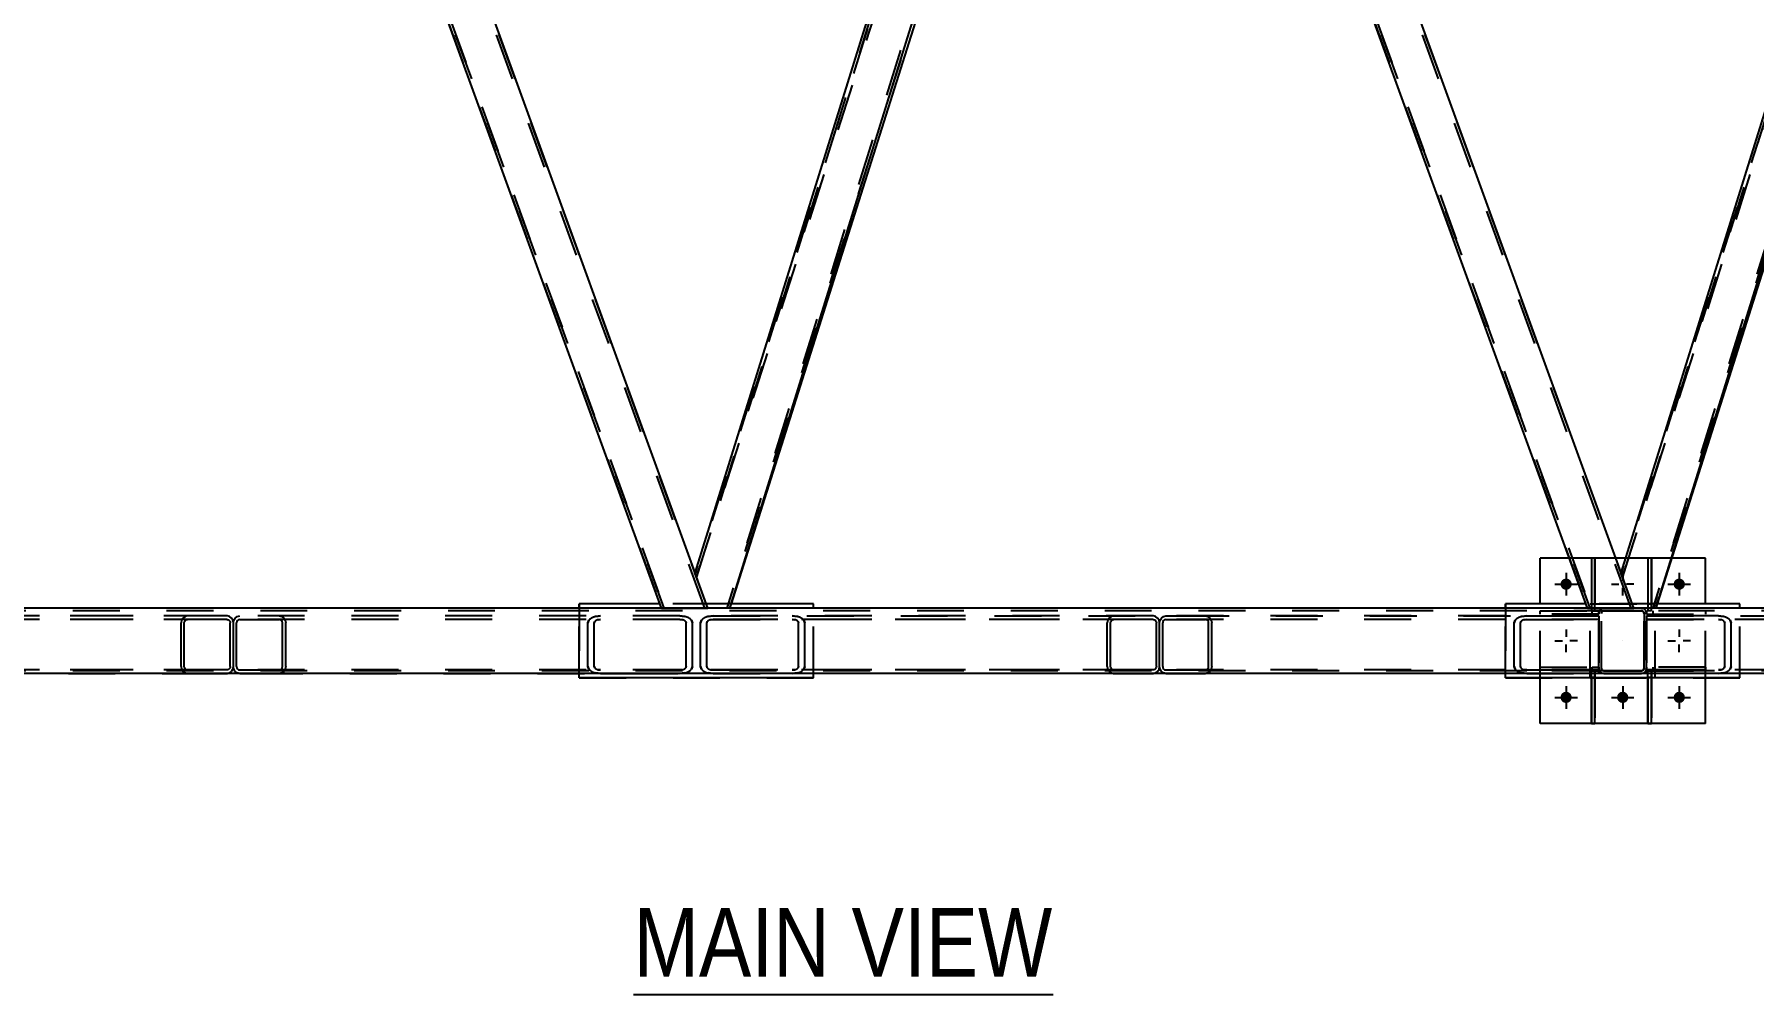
# Model space of a CAD drawing. Header units: millimetres. Extents: x -815 to 374, y -743 to 98.
# Drawn here: x 128.9 to 200.7, y -72 to -32 of the extents above; entities that cross this region are included whole.
import ezdxf

# ---------------------------------------------------------------- set-up
doc = ezdxf.new("R2010")
doc.units = ezdxf.units.MM
doc.linetypes.add('DXK_LINE_DOT2', pattern=[3.9198, 1.9599, -1.9599])
doc.linetypes.add('DXK_LINE_DOT3', pattern=[5.9187, 2.979, -0.9799, 0.9799, -0.9799])
doc.styles.add('Arial Narrow', font='ARIALN.TTF', dxfattribs={"height": 0.2})

# ---------------------------------------------------------------- blocks, each defined once
blk = doc.blocks.new('Unknown-232933173-11 - 1369')
at = {"color": 30, "linetype": 'Continuous'}
blk.add_line((153.92, -72.046), (171.452, -72.046), dxfattribs=at)
at = {"color": 0, "linetype": 'Continuous'}
blk.add_wipeout([(171.452, -71.296), (171.452, -68.296), (153.92, -68.296), (153.92, -71.296)], dxfattribs=at)
at = {"color": 3, "linetype": 'Continuous', "style": 'Arial Narrow'}
blk.add_text('MAIN VIEW', height=2.8633, dxfattribs=at).set_placement((153.92, -71.296))
blk = doc.blocks.new('Bolt-232933173-1429 - 1369')
at = {"linetype": 'Continuous'}
for points in [[(193.123, -54.908, -1), (192.651, -54.908, -1)], [(197.851, -54.908, -1), (197.378, -54.908, -1)], [(193.123, -59.635, -1), (192.651, -59.635, -1)], [(195.487, -59.635, -1), (195.014, -59.635, -1)], [(197.851, -59.635, -1), (197.378, -59.635, -1)]]:
    blk.add_hatch(color=1, dxfattribs=at).paths.add_polyline_path(points)
at = {"color": 1, "linetype": 'Continuous'}
for p, q in [((192.887, -54.435), (192.887, -55.38)), ((195.251, -54.435), (195.251, -54.75)), ((197.614, -54.435), (197.614, -55.38)), ((192.414, -54.908), (193.36, -54.908)), ((194.778, -54.908), (195.093, -54.908)), ((195.251, -55.38), (195.251, -55.065)), ((195.723, -54.908), (195.409, -54.908)), ((197.142, -54.908), (198.087, -54.908)), ((192.414, -57.271), (192.729, -57.271)), ((192.887, -56.798), (192.887, -57.113)), ((192.887, -57.744), (192.887, -57.429)), ((193.36, -57.271), (193.045, -57.271)), ((197.142, -57.271), (197.456, -57.271)), ((197.614, -56.798), (197.614, -57.113)), ((197.614, -57.744), (197.614, -57.429)), ((198.087, -57.271), (197.772, -57.271)), ((192.887, -59.162), (192.887, -60.108)), ((195.251, -59.162), (195.251, -60.108)), ((197.614, -59.162), (197.614, -60.108)), ((192.414, -59.635), (193.36, -59.635)), ((194.778, -59.635), (195.723, -59.635)), ((197.142, -59.635), (198.087, -59.635))]:
    blk.add_line(p, q, dxfattribs=at)
blk = doc.blocks.new('Part-232933173-2152 - 1369')
at = {"color": 7, "linetype": 'DXK_LINE_DOT2'}
for p, q in [((194.09, -58.528), (193.945, -58.528)), ((193.945, -58.8), (193.945, -58.528)), ((193.945, -58.818), (193.945, -58.528)), ((194.09, -58.8), (193.945, -58.8)), ((193.945, -58.8), (193.945, -60.726)), ((194.09, -58.528), (194.09, -60.726)), ((194.09, -58.818), (194.09, -58.528))]:
    blk.add_line(p, q, dxfattribs=at)
at = {"color": 2, "linetype": 'Continuous'}
for p, q in [((193.945, -60.726), (193.945, -58.818)), ((194.09, -60.726), (194.09, -58.818)), ((193.945, -60.726), (194.09, -60.726))]:
    blk.add_line(p, q, dxfattribs=at)
blk = doc.blocks.new('Part-232933173-2146 - 1369')
at = {"color": 2, "linetype": 'Continuous'}
for p, q in [((191.796, -55.727), (191.796, -53.817)), ((193.02, -53.817), (191.796, -53.817)), ((195.37, -53.817), (194.955, -53.817)), ((198.705, -53.817), (197.295, -53.817)), ((198.705, -55.727), (198.705, -53.817)), ((191.796, -60.726), (191.796, -58.818)), ((198.705, -60.726), (198.705, -58.818)), ((198.705, -60.726), (191.796, -60.726))]:
    blk.add_line(p, q, dxfattribs=at)
at = {"color": 7, "linetype": 'DXK_LINE_DOT2'}
for p, q in [((194.955, -53.817), (193.02, -53.817)), ((197.295, -53.817), (195.37, -53.817)), ((191.796, -58.818), (191.796, -55.727)), ((198.705, -58.818), (198.705, -55.727))]:
    blk.add_line(p, q, dxfattribs=at)
blk = doc.blocks.new('Part-232933173-1630 - 1369')
at = {"color": 7, "linetype": 'DXK_LINE_DOT2'}
for p, q in [((320.598, -55.909), (14.1, -55.909)), ((320.598, -56.019), (14.1, -56.019)), ((320.598, -58.528), (14.1, -58.528)), ((320.598, -58.637), (74.256, -58.637)), ((161.445, -58.637), (151.651, -58.637)), ((200.143, -58.637), (190.348, -58.637))]:
    blk.add_line(p, q, dxfattribs=at)
at = {"color": 2, "linetype": 'Continuous'}
for p, q in [((151.651, -58.637), (122.748, -58.637)), ((190.348, -58.637), (161.445, -58.637)), ((229.046, -58.637), (200.143, -58.637))]:
    blk.add_line(p, q, dxfattribs=at)
blk = doc.blocks.new('Part-232933173-1656 - 1369')
at = {"color": 7, "linetype": 'DXK_LINE_DOT2'}
for p, q in [((320.598, -56.018), (11.197, -56.018)), ((320.598, -58.527), (11.197, -58.527))]:
    blk.add_line(p, q, dxfattribs=at)
at = {"color": 2, "linetype": 'Continuous'}
for p, q in [((320.598, -55.909), (13.015, -55.909)), ((320.598, -58.636), (13.015, -58.636))]:
    blk.add_line(p, q, dxfattribs=at)
blk = doc.blocks.new('Part-232933173-1810 - 1369')
at = {"color": 2, "linetype": 'Continuous'}
for p, q in [((211.862, -0.909), (195.179, -54.432)), ((211.862, -0.909), (211.879, -0.909)), ((211.879, -0.909), (212.461, -0.909)), ((213.041, -2.503), (212.461, -0.909)), ((213.164, -2.841), (196.623, -55.909)), ((213.164, -2.841), (213.041, -2.503)), ((195.717, -55.909), (195.179, -54.432))]:
    blk.add_line(p, q, dxfattribs=at)
at = {"color": 7, "linetype": 'DXK_LINE_DOT2'}
for p, q in [((211.976, -0.909), (195.24, -54.601)), ((213.102, -2.672), (196.508, -55.909)), ((213.164, -2.841), (213.088, -2.632)), ((196.623, -55.909), (195.717, -55.909))]:
    blk.add_line(p, q, dxfattribs=at)
blk = doc.blocks.new('Part-232933173-1740 - 1369')
at = {"color": 7, "linetype": 'DXK_LINE_DOT2'}
for p, q in [((191.796, -56.162), (191.796, -56.017)), ((191.796, -56.017), (194.09, -56.017)), ((193.978, -56.162), (193.978, -56.017)), ((193.978, -56.017), (194.251, -56.017)), ((194.251, -56.162), (194.251, -56.017)), ((194.251, -56.017), (194.251, -56.162)), ((194.251, -56.162), (191.796, -56.162)), ((193.978, -56.162), (194.251, -56.162))]:
    blk.add_line(p, q, dxfattribs=at)
blk = doc.blocks.new('Part-232933173-1864 - 1369')
at = {"color": 7, "linetype": 'DXK_LINE_DOT2'}
for p, q in [((173.179, -1.819), (156.489, -54.452)), ((156.55, -54.62), (173.294, -1.819)), ((173.179, -1.819), (174.094, -1.819)), ((174.094, -1.819), (174.625, -3.276)), ((174.563, -3.108), (157.82, -55.909)), ((157.019, -55.909), (156.489, -54.452)), ((157.934, -55.909), (157.019, -55.909)), ((157.992, -55.727), (157.934, -55.909))]:
    blk.add_line(p, q, dxfattribs=at)
at = {"color": 2, "linetype": 'Continuous'}
blk.add_line((174.625, -3.276), (157.992, -55.727), dxfattribs=at)
blk = doc.blocks.new('Part-232933173-1800 - 1369')
at = {"color": 2, "linetype": 'Continuous'}
for p, q in [((134.467, -0.909), (117.784, -54.432)), ((135.066, -0.909), (134.467, -0.909)), ((135.646, -2.503), (135.066, -0.909)), ((135.769, -2.841), (119.228, -55.909)), ((135.769, -2.841), (135.646, -2.503)), ((118.322, -55.909), (117.784, -54.432))]:
    blk.add_line(p, q, dxfattribs=at)
at = {"color": 7, "linetype": 'DXK_LINE_DOT2'}
for p, q in [((134.581, -0.909), (117.846, -54.601)), ((135.708, -2.672), (119.114, -55.909)), ((135.769, -2.841), (135.67, -2.568)), ((119.228, -55.909), (118.322, -55.909))]:
    blk.add_line(p, q, dxfattribs=at)
blk = doc.blocks.new('Part-232933173-1805 - 1369')
at = {"color": 2, "linetype": 'Continuous'}
for p, q in [((173.164, -0.909), (156.481, -54.432)), ((173.164, -0.909), (173.182, -0.909)), ((173.182, -0.909), (173.763, -0.909)), ((174.343, -2.503), (173.763, -0.909)), ((174.466, -2.841), (157.925, -55.909)), ((174.466, -2.841), (174.343, -2.503)), ((157.019, -55.909), (156.481, -54.432))]:
    blk.add_line(p, q, dxfattribs=at)
at = {"color": 7, "linetype": 'DXK_LINE_DOT2'}
for p, q in [((173.278, -0.909), (156.543, -54.601)), ((174.405, -2.672), (157.811, -55.909)), ((174.466, -2.841), (174.39, -2.632)), ((157.925, -55.909), (157.019, -55.909))]:
    blk.add_line(p, q, dxfattribs=at)
blk = doc.blocks.new('Part-232933173-1845 - 1369')
at = {"color": 2, "linetype": 'Continuous'}
for p, q in [((136.769, -0.909), (135.066, -0.909)), ((137.001, -0.909), (136.769, -0.909)), ((137.001, -0.909), (156.481, -54.432)), ((155.084, -55.909), (135.769, -2.841))]:
    blk.add_line(p, q, dxfattribs=at)
at = {"color": 7, "linetype": 'DXK_LINE_DOT2'}
for p, q in [((135.769, -2.841), (135.066, -0.909)), ((155.2, -55.909), (135.182, -0.909)), ((156.903, -55.909), (136.885, -0.909)), ((136.983, -0.909), (136.933, -0.909)), ((137.001, -0.909), (136.983, -0.909)), ((157.019, -55.909), (156.481, -54.432)), ((155.084, -55.909), (157.019, -55.909))]:
    blk.add_line(p, q, dxfattribs=at)
blk = doc.blocks.new('Part-232933173-1850 - 1369')
at = {"color": 2, "linetype": 'Continuous'}
for p, q in [((175.466, -0.909), (173.763, -0.909)), ((175.698, -0.909), (175.466, -0.909)), ((175.698, -0.909), (195.179, -54.432)), ((193.782, -55.909), (174.466, -2.841))]:
    blk.add_line(p, q, dxfattribs=at)
at = {"color": 7, "linetype": 'DXK_LINE_DOT2'}
for p, q in [((174.466, -2.841), (173.763, -0.909)), ((193.898, -55.909), (173.879, -0.909)), ((195.6, -55.909), (175.582, -0.909)), ((175.68, -0.909), (175.63, -0.909)), ((175.698, -0.909), (175.68, -0.909)), ((195.717, -55.909), (195.179, -54.432)), ((193.782, -55.909), (195.717, -55.909))]:
    blk.add_line(p, q, dxfattribs=at)
blk = doc.blocks.new('Part-232933173-1863 - 1369')
at = {"color": 7, "linetype": 'DXK_LINE_DOT2'}
for p, q in [((134.482, -1.819), (117.791, -54.452)), ((117.853, -54.62), (134.596, -1.819)), ((134.482, -1.819), (135.397, -1.819)), ((135.397, -1.819), (135.927, -3.276)), ((135.866, -3.108), (119.122, -55.909)), ((118.322, -55.909), (117.791, -54.452)), ((119.237, -55.909), (118.322, -55.909)), ((119.294, -55.728), (119.237, -55.909))]:
    blk.add_line(p, q, dxfattribs=at)
at = {"color": 2, "linetype": 'Continuous'}
blk.add_line((135.927, -3.276), (119.294, -55.728), dxfattribs=at)
blk = doc.blocks.new('Part-232933173-1865 - 1369')
at = {"color": 7, "linetype": 'DXK_LINE_DOT2'}
for p, q in [((211.877, -1.819), (195.186, -54.452)), ((195.247, -54.62), (211.991, -1.819)), ((211.877, -1.819), (212.792, -1.819)), ((212.792, -1.819), (213.322, -3.276)), ((213.261, -3.108), (196.517, -55.909)), ((195.717, -55.909), (195.186, -54.452)), ((196.632, -55.909), (195.717, -55.909)), ((196.689, -55.727), (196.632, -55.909))]:
    blk.add_line(p, q, dxfattribs=at)
at = {"color": 2, "linetype": 'Continuous'}
blk.add_line((213.322, -3.276), (196.689, -55.727), dxfattribs=at)
blk = doc.blocks.new('Part-232933173-1869 - 1369')
at = {"color": 7, "linetype": 'DXK_LINE_DOT2'}
for p, q in [((137.332, -1.819), (135.397, -1.819)), ((135.397, -1.819), (155.084, -55.909)), ((135.513, -1.819), (155.2, -55.909)), ((156.903, -55.909), (137.216, -1.819)), ((157.019, -55.909), (137.332, -1.819)), ((155.084, -55.909), (157.019, -55.909))]:
    blk.add_line(p, q, dxfattribs=at)
blk = doc.blocks.new('Part-232933173-1870 - 1369')
at = {"color": 7, "linetype": 'DXK_LINE_DOT2'}
for p, q in [((176.029, -1.819), (174.094, -1.819)), ((174.094, -1.819), (193.782, -55.909)), ((174.21, -1.819), (193.898, -55.909)), ((195.6, -55.909), (175.913, -1.819)), ((195.717, -55.909), (176.029, -1.819)), ((193.782, -55.909), (195.717, -55.909))]:
    blk.add_line(p, q, dxfattribs=at)
blk = doc.blocks.new('Part-232933173-1877 - 1369')
at = {"color": 7, "linetype": 'DXK_LINE_DOT2'}
for p, q in [((194.469, -55.908), (194.385, -55.924)), ((194.385, -55.924), (194.469, -55.908)), ((194.427, -56.025), (194.392, -56.049)), ((194.392, -56.049), (194.427, -56.025)), ((194.469, -56.017), (194.427, -56.025)), ((194.427, -56.025), (194.469, -56.017)), ((196.033, -55.908), (194.469, -55.908)), ((194.469, -55.908), (194.469, -55.908)), ((196.033, -55.908), (194.469, -55.908)), ((194.469, -56.017), (196.033, -56.017)), ((194.469, -56.017), (194.469, -56.017)), ((196.033, -56.017), (194.469, -56.017)), ((196.033, -55.908), (196.033, -55.908)), ((196.116, -55.924), (196.033, -55.908)), ((196.033, -55.908), (196.116, -55.924)), ((196.033, -56.017), (196.033, -56.017)), ((196.074, -56.025), (196.033, -56.017)), ((196.033, -56.017), (196.074, -56.025)), ((196.11, -56.049), (196.074, -56.025)), ((196.074, -56.025), (196.11, -56.049)), ((194.267, -56.044), (194.251, -56.126)), ((194.251, -56.126), (194.267, -56.044)), ((194.251, -58.417), (194.251, -56.126)), ((194.251, -56.126), (194.251, -56.126)), ((194.251, -58.417), (194.251, -56.126)), ((194.267, -56.042), (194.267, -56.044)), ((194.267, -56.044), (194.267, -56.042)), ((194.368, -56.084), (194.36, -56.126)), ((194.36, -56.126), (194.368, -56.084)), ((194.36, -58.417), (194.36, -56.126)), ((194.36, -56.126), (194.36, -56.126)), ((194.36, -58.417), (194.36, -56.126)), ((194.392, -56.049), (194.368, -56.084)), ((194.368, -56.084), (194.392, -56.049)), ((196.133, -56.084), (196.11, -56.049)), ((196.11, -56.049), (196.133, -56.084)), ((196.142, -56.126), (196.133, -56.084)), ((196.133, -56.084), (196.142, -56.126)), ((196.142, -58.417), (196.142, -56.126)), ((196.142, -56.126), (196.142, -56.126)), ((196.142, -56.126), (196.142, -58.417)), ((196.234, -56.044), (196.234, -56.042)), ((196.234, -56.042), (196.234, -56.044)), ((196.251, -56.126), (196.234, -56.044)), ((196.234, -56.044), (196.251, -56.126)), ((196.251, -58.417), (196.251, -56.126)), ((196.251, -56.126), (196.251, -56.126)), ((196.251, -58.417), (196.251, -56.126)), ((194.251, -58.417), (194.251, -58.417)), ((194.251, -58.417), (194.267, -58.5)), ((194.267, -58.5), (194.251, -58.417)), ((194.36, -58.417), (194.36, -58.417)), ((194.36, -58.417), (194.368, -58.458)), ((194.368, -58.458), (194.36, -58.417)), ((194.368, -58.458), (194.392, -58.494)), ((194.392, -58.494), (194.368, -58.458)), ((194.385, -58.618), (194.469, -58.635)), ((194.469, -58.635), (194.385, -58.618)), ((194.392, -58.494), (194.427, -58.517)), ((194.427, -58.517), (194.392, -58.494)), ((194.427, -58.517), (194.469, -58.526)), ((194.469, -58.526), (194.427, -58.517)), ((194.469, -58.526), (196.033, -58.526)), ((194.469, -58.526), (194.469, -58.526)), ((196.033, -58.526), (194.469, -58.526)), ((194.469, -58.635), (196.033, -58.635)), ((194.469, -58.635), (194.469, -58.635)), ((194.469, -58.635), (196.033, -58.635)), ((196.033, -58.526), (196.074, -58.517)), ((196.074, -58.517), (196.033, -58.526)), ((196.033, -58.526), (196.033, -58.526)), ((196.033, -58.635), (196.116, -58.618)), ((196.116, -58.618), (196.033, -58.635)), ((196.033, -58.635), (196.033, -58.635)), ((196.074, -58.517), (196.11, -58.494)), ((196.11, -58.494), (196.074, -58.517)), ((196.11, -58.494), (196.133, -58.458)), ((196.133, -58.458), (196.11, -58.494)), ((196.133, -58.458), (196.142, -58.417)), ((196.142, -58.417), (196.133, -58.458)), ((196.142, -58.417), (196.142, -58.417)), ((196.234, -58.5), (196.251, -58.417)), ((196.251, -58.417), (196.234, -58.5)), ((196.251, -58.417), (196.251, -58.417))]:
    blk.add_line(p, q, dxfattribs=at)
for centre, start, end in [((194.469, -56.126), 112.50002, 157.50002), ((194.469, -56.126), 112.50002, 157.50002), ((196.033, -56.126), 22.50002, 67.50002), ((196.033, -56.126), 22.50002, 67.50002), ((194.469, -58.417), 202.50002, 247.50002), ((194.469, -58.417), 202.50002, 247.50002), ((196.033, -58.417), 292.50002, 337.50002), ((196.033, -58.417), 292.50002, 337.50002)]:
    blk.add_arc(centre, 0.218, start, end, dxfattribs=at)
blk = doc.blocks.new('Part-232933173-1957 - 1369')
at = {"color": 7, "linetype": 'DXK_LINE_DOT2'}
for p, q in [((199.25, -56.236), (196.251, -56.236)), ((196.251, -56.236), (196.251, -58.636)), ((196.251, -56.236), (233.248, -56.236)), ((233.248, -56.382), (196.251, -56.382)), ((199.452, -56.259), (199.25, -56.236)), ((199.25, -56.382), (199.351, -56.393)), ((199.494, -56.472), (199.514, -56.527)), ((199.514, -58.345), (199.514, -56.527)), ((199.779, -56.527), (199.739, -56.416)), ((199.779, -58.345), (199.779, -56.527)), ((229.41, -56.527), (229.45, -56.416)), ((229.41, -58.345), (229.41, -56.527)), ((229.695, -56.472), (229.674, -56.527)), ((229.674, -58.345), (229.674, -56.527)), ((229.737, -56.259), (229.939, -56.236)), ((229.939, -56.382), (229.838, -56.393)), ((229.939, -56.236), (233.248, -56.236)), ((229.939, -56.382), (233.248, -56.382)), ((233.248, -56.236), (233.45, -56.259)), ((233.349, -56.393), (233.248, -56.382)), ((233.512, -56.527), (233.492, -56.472)), ((233.512, -58.345), (233.512, -56.527)), ((233.737, -56.416), (233.777, -56.527)), ((233.777, -58.345), (233.777, -56.527)), ((196.251, -58.491), (199.25, -58.491)), ((233.248, -58.491), (196.251, -58.491)), ((233.248, -58.636), (196.251, -58.636)), ((199.351, -58.48), (199.25, -58.491)), ((199.25, -58.636), (199.452, -58.614)), ((199.514, -58.345), (199.494, -58.401)), ((199.739, -58.457), (199.779, -58.345)), ((229.45, -58.457), (229.41, -58.345)), ((229.674, -58.345), (229.695, -58.401)), ((229.939, -58.636), (229.737, -58.614)), ((229.838, -58.48), (229.939, -58.491)), ((229.939, -58.491), (233.248, -58.491)), ((233.248, -58.491), (233.349, -58.48)), ((233.45, -58.614), (233.248, -58.636)), ((233.492, -58.401), (233.512, -58.345)), ((233.777, -58.345), (233.737, -58.457))]:
    blk.add_line(p, q, dxfattribs=at)
for centre, radius, start, end in [((199.31, -56.637), 0.248, 41.93629, 80.48189), ((199.37, -56.747), 0.495, 41.93629, 80.48189), ((229.818, -56.747), 0.495, 99.51822, 138.06378), ((229.879, -56.637), 0.248, 99.51822, 138.06378), ((233.308, -56.637), 0.248, 41.93629, 80.48189), ((233.368, -56.747), 0.495, 41.93629, 80.48189), ((199.31, -58.236), 0.248, 279.51822, 318.06378), ((199.37, -58.126), 0.495, 279.51822, 318.06378), ((229.818, -58.126), 0.495, 221.93629, 260.48189), ((229.879, -58.236), 0.248, 221.93629, 260.48189), ((233.308, -58.236), 0.248, 279.51822, 318.06378)]:
    blk.add_arc(centre, radius, start, end, dxfattribs=at)
blk = doc.blocks.new('Part-232933173-1963 - 1369')
at = {"color": 7, "linetype": 'DXK_LINE_DOT2'}
for p, q in [((156.755, -56.416), (156.714, -56.527)), ((156.714, -58.345), (156.714, -56.527)), ((156.979, -56.527), (156.999, -56.472)), ((156.979, -58.345), (156.979, -56.527)), ((157.244, -56.236), (157.041, -56.259)), ((157.143, -56.393), (157.244, -56.382)), ((157.244, -56.236), (160.552, -56.236)), ((157.244, -56.236), (194.251, -56.236)), ((157.244, -56.382), (160.552, -56.382)), ((194.251, -56.382), (157.244, -56.382)), ((160.755, -56.259), (160.552, -56.236)), ((160.552, -56.382), (160.654, -56.393)), ((160.797, -56.472), (160.817, -56.527)), ((160.817, -58.345), (160.817, -56.527)), ((161.082, -56.527), (161.041, -56.416)), ((161.082, -58.345), (161.082, -56.527)), ((190.712, -56.527), (190.753, -56.416)), ((190.712, -58.345), (190.712, -56.527)), ((190.997, -56.472), (190.977, -56.527)), ((190.977, -58.345), (190.977, -56.527)), ((191.039, -56.259), (191.242, -56.236)), ((191.242, -56.382), (191.141, -56.393)), ((191.242, -56.236), (194.251, -56.236)), ((194.251, -56.236), (194.251, -58.636)), ((156.714, -58.345), (156.755, -58.457)), ((156.999, -58.401), (156.979, -58.345)), ((157.041, -58.614), (157.244, -58.636)), ((157.244, -58.491), (157.143, -58.48)), ((157.244, -58.491), (160.552, -58.491)), ((194.251, -58.491), (157.244, -58.491)), ((157.244, -58.636), (160.552, -58.636)), ((194.251, -58.636), (157.244, -58.636)), ((160.654, -58.48), (160.552, -58.491)), ((160.552, -58.636), (160.755, -58.614)), ((160.817, -58.345), (160.797, -58.401)), ((161.041, -58.457), (161.082, -58.345)), ((190.753, -58.457), (190.712, -58.345)), ((190.977, -58.345), (190.997, -58.401)), ((191.242, -58.636), (191.039, -58.614)), ((191.141, -58.48), (191.242, -58.491)), ((191.242, -58.491), (194.251, -58.491))]:
    blk.add_line(p, q, dxfattribs=at)
for centre, radius, start, end in [((157.123, -56.747), 0.495, 99.51822, 138.06378), ((157.183, -56.637), 0.248, 99.51822, 138.06378), ((160.613, -56.637), 0.248, 41.93629, 80.48189), ((160.673, -56.747), 0.495, 41.93629, 80.48189), ((191.121, -56.747), 0.495, 99.51822, 138.06378), ((191.181, -56.637), 0.248, 99.51822, 138.06378), ((157.123, -58.126), 0.495, 221.93629, 260.48189), ((157.183, -58.236), 0.248, 221.93629, 260.48189), ((160.613, -58.236), 0.248, 279.51822, 318.06378), ((160.673, -58.126), 0.495, 279.51822, 318.06378), ((191.121, -58.126), 0.495, 221.93629, 260.48189), ((191.181, -58.236), 0.248, 221.93629, 260.48189)]:
    blk.add_arc(centre, radius, start, end, dxfattribs=at)
blk = doc.blocks.new('Part-232933173-1966 - 1369')
at = {"color": 7, "linetype": 'DXK_LINE_DOT2'}
for p, q in [((175.897, -56.527), (175.917, -56.416)), ((175.897, -58.345), (175.897, -56.527)), ((175.917, -56.416), (175.974, -56.322)), ((175.974, -56.322), (176.06, -56.259)), ((176.039, -56.472), (176.029, -56.527)), ((176.029, -58.345), (176.029, -56.527)), ((176.068, -56.424), (176.039, -56.472)), ((176.06, -56.259), (176.162, -56.236)), ((176.111, -56.393), (176.068, -56.424)), ((176.162, -56.382), (176.111, -56.393)), ((176.162, -56.236), (177.816, -56.236)), ((194.251, -56.236), (176.162, -56.236)), ((176.162, -56.382), (177.816, -56.382)), ((194.251, -56.382), (176.162, -56.382)), ((177.816, -56.236), (177.917, -56.259)), ((177.866, -56.393), (177.816, -56.382)), ((177.909, -56.424), (177.866, -56.393)), ((177.938, -56.472), (177.909, -56.424)), ((177.917, -56.259), (178.003, -56.322)), ((177.948, -56.527), (177.938, -56.472)), ((177.948, -58.345), (177.948, -56.527)), ((178.003, -56.322), (178.06, -56.416)), ((178.06, -56.416), (178.08, -56.527)), ((178.08, -58.345), (178.08, -56.527)), ((190.752, -56.416), (190.712, -56.527)), ((190.712, -58.345), (190.712, -56.527)), ((190.977, -56.527), (190.997, -56.472)), ((190.977, -58.345), (190.977, -56.527)), ((191.241, -56.236), (191.039, -56.259)), ((191.14, -56.393), (191.241, -56.382)), ((191.241, -56.382), (194.251, -56.382)), ((194.251, -58.636), (194.251, -56.236)), ((175.917, -58.457), (175.897, -58.345)), ((175.974, -58.551), (175.917, -58.457)), ((176.06, -58.614), (175.974, -58.551)), ((176.029, -58.345), (176.039, -58.401)), ((176.039, -58.401), (176.068, -58.448)), ((176.162, -58.636), (176.06, -58.614)), ((176.068, -58.448), (176.111, -58.48)), ((176.111, -58.48), (176.162, -58.491)), ((176.162, -58.491), (177.816, -58.491)), ((194.251, -58.491), (176.162, -58.491)), ((176.162, -58.636), (177.816, -58.636)), ((194.251, -58.636), (176.162, -58.636)), ((177.816, -58.491), (177.866, -58.48)), ((177.917, -58.614), (177.816, -58.636)), ((177.866, -58.48), (177.909, -58.448)), ((177.909, -58.448), (177.938, -58.401)), ((178.003, -58.551), (177.917, -58.614)), ((177.938, -58.401), (177.948, -58.345)), ((178.06, -58.457), (178.003, -58.551)), ((178.08, -58.345), (178.06, -58.457)), ((190.712, -58.345), (190.752, -58.457)), ((190.997, -58.401), (190.977, -58.345)), ((191.039, -58.614), (191.241, -58.636)), ((191.241, -58.491), (191.14, -58.48)), ((191.241, -58.636), (194.251, -58.636))]:
    blk.add_line(p, q, dxfattribs=at)
for centre, radius, start, end in [((191.121, -56.747), 0.495, 99.51822, 138.06378), ((191.181, -56.637), 0.248, 99.51822, 138.06378), ((191.121, -58.126), 0.495, 221.93629, 260.48189), ((191.181, -58.236), 0.248, 221.93629, 260.48189)]:
    blk.add_arc(centre, radius, start, end, dxfattribs=at)
blk = doc.blocks.new('Part-232933173-1967 - 1369')
at = {"color": 7, "linetype": 'DXK_LINE_DOT2'}
for p, q in [((118.057, -56.416), (118.017, -56.527)), ((118.017, -58.345), (118.017, -56.527)), ((118.282, -56.527), (118.302, -56.472)), ((118.282, -58.345), (118.282, -56.527)), ((118.546, -56.236), (118.344, -56.259)), ((118.445, -56.393), (118.546, -56.382)), ((155.853, -56.236), (118.546, -56.236)), ((118.546, -56.382), (121.855, -56.382)), ((155.853, -56.382), (118.546, -56.382)), ((122.058, -56.259), (121.855, -56.236)), ((121.855, -56.382), (121.956, -56.393)), ((122.099, -56.472), (122.12, -56.527)), ((122.12, -58.345), (122.12, -56.527)), ((122.384, -56.527), (122.344, -56.416)), ((122.384, -58.345), (122.384, -56.527)), ((152.015, -56.527), (152.055, -56.416)), ((152.015, -58.345), (152.015, -56.527)), ((152.3, -56.472), (152.28, -56.527)), ((152.28, -58.345), (152.28, -56.527)), ((152.342, -56.258), (152.544, -56.236)), ((152.544, -56.382), (152.443, -56.393)), ((155.853, -56.236), (156.055, -56.258)), ((155.954, -56.393), (155.853, -56.382)), ((156.118, -56.527), (156.097, -56.472)), ((156.118, -58.345), (156.118, -56.527)), ((156.342, -56.416), (156.382, -56.527)), ((156.382, -58.345), (156.382, -56.527)), ((118.017, -58.345), (118.057, -58.457)), ((118.302, -58.401), (118.282, -58.345)), ((118.344, -58.614), (118.546, -58.636)), ((118.546, -58.491), (118.445, -58.48)), ((118.546, -58.491), (121.855, -58.491)), ((155.853, -58.491), (118.546, -58.491)), ((118.546, -58.636), (121.855, -58.636)), ((118.546, -58.636), (155.853, -58.636)), ((121.956, -58.48), (121.855, -58.491)), ((121.855, -58.636), (122.058, -58.614)), ((122.12, -58.345), (122.099, -58.401)), ((122.344, -58.457), (122.384, -58.345)), ((152.055, -58.457), (152.015, -58.345)), ((152.28, -58.345), (152.3, -58.401)), ((152.544, -58.636), (152.342, -58.614)), ((152.443, -58.48), (152.544, -58.491)), ((152.544, -58.636), (155.853, -58.636)), ((155.853, -58.491), (155.954, -58.48)), ((156.055, -58.614), (155.853, -58.636)), ((156.097, -58.401), (156.118, -58.345)), ((156.382, -58.345), (156.342, -58.457))]:
    blk.add_line(p, q, dxfattribs=at)
for centre, radius, start, end in [((118.426, -56.747), 0.495, 99.51822, 138.06378), ((118.486, -56.637), 0.248, 99.51822, 138.06378), ((121.915, -56.637), 0.248, 41.93629, 80.48189), ((121.976, -56.747), 0.495, 41.93629, 80.48189), ((152.424, -56.747), 0.495, 99.51822, 138.06378), ((152.484, -56.637), 0.248, 99.51822, 138.06378), ((155.913, -56.637), 0.248, 41.93629, 80.48189), ((155.974, -56.747), 0.495, 41.93629, 80.48189), ((118.426, -58.126), 0.495, 221.93629, 260.48189), ((118.486, -58.236), 0.248, 221.93629, 260.48189), ((121.915, -58.236), 0.248, 279.51822, 318.06378), ((121.976, -58.126), 0.495, 279.51822, 318.06378), ((152.424, -58.126), 0.495, 221.93629, 260.48189), ((152.484, -58.236), 0.248, 221.93629, 260.48189), ((155.913, -58.236), 0.248, 279.51822, 318.06378), ((155.974, -58.126), 0.495, 279.51822, 318.06378)]:
    blk.add_arc(centre, radius, start, end, dxfattribs=at)
blk = doc.blocks.new('Part-232933173-1970 - 1369')
at = {"color": 7, "linetype": 'DXK_LINE_DOT2'}
for p, q in [((137.199, -56.527), (137.22, -56.416)), ((137.199, -58.345), (137.199, -56.527)), ((137.22, -56.416), (137.277, -56.322)), ((137.277, -56.322), (137.363, -56.259)), ((137.342, -56.472), (137.332, -56.527)), ((137.332, -58.345), (137.332, -56.527)), ((137.371, -56.424), (137.342, -56.472)), ((137.363, -56.259), (137.464, -56.236)), ((137.413, -56.393), (137.371, -56.424)), ((137.464, -56.382), (137.413, -56.393)), ((155.852, -56.236), (137.464, -56.236)), ((137.464, -56.382), (139.118, -56.382)), ((155.852, -56.382), (137.464, -56.382)), ((139.118, -56.236), (139.22, -56.259)), ((139.169, -56.393), (139.118, -56.382)), ((139.212, -56.424), (139.169, -56.393)), ((139.241, -56.472), (139.212, -56.424)), ((139.22, -56.259), (139.306, -56.322)), ((139.251, -56.527), (139.241, -56.472)), ((139.251, -58.345), (139.251, -56.527)), ((139.306, -56.322), (139.363, -56.416)), ((139.363, -56.416), (139.383, -56.527)), ((139.383, -58.345), (139.383, -56.527)), ((152.055, -56.416), (152.015, -56.527)), ((152.015, -58.345), (152.015, -56.527)), ((152.279, -56.527), (152.299, -56.472)), ((152.279, -58.345), (152.279, -56.527)), ((152.544, -56.236), (152.341, -56.258)), ((152.443, -56.393), (152.544, -56.382)), ((156.055, -56.258), (155.852, -56.236)), ((155.852, -56.382), (155.954, -56.393)), ((156.097, -56.472), (156.117, -56.527)), ((156.117, -58.345), (156.117, -56.527)), ((156.382, -56.527), (156.342, -56.416)), ((156.382, -58.345), (156.382, -56.527)), ((137.22, -58.457), (137.199, -58.345)), ((137.277, -58.551), (137.22, -58.457)), ((137.363, -58.614), (137.277, -58.551)), ((137.332, -58.345), (137.342, -58.401)), ((137.342, -58.401), (137.371, -58.448)), ((137.464, -58.636), (137.363, -58.614)), ((137.371, -58.448), (137.413, -58.48)), ((137.413, -58.48), (137.464, -58.491)), ((137.464, -58.491), (139.118, -58.491)), ((155.852, -58.491), (137.464, -58.491)), ((137.464, -58.636), (139.118, -58.636)), ((155.852, -58.636), (137.464, -58.636)), ((139.118, -58.491), (139.169, -58.48)), ((139.22, -58.614), (139.118, -58.636)), ((139.169, -58.48), (139.212, -58.448)), ((139.212, -58.448), (139.241, -58.401)), ((139.306, -58.551), (139.22, -58.614)), ((139.241, -58.401), (139.251, -58.345)), ((139.363, -58.457), (139.306, -58.551)), ((139.383, -58.345), (139.363, -58.457)), ((152.015, -58.345), (152.055, -58.457)), ((152.299, -58.401), (152.279, -58.345)), ((152.341, -58.614), (152.544, -58.636)), ((152.544, -58.491), (152.443, -58.48)), ((152.544, -58.636), (155.852, -58.636)), ((155.954, -58.48), (155.852, -58.491)), ((155.852, -58.636), (156.055, -58.614)), ((156.117, -58.345), (156.097, -58.401)), ((156.342, -58.457), (156.382, -58.345))]:
    blk.add_line(p, q, dxfattribs=at)
for centre, radius, start, end in [((152.423, -56.747), 0.495, 99.51822, 138.06378), ((152.484, -56.637), 0.248, 99.51822, 138.06378), ((155.913, -56.637), 0.248, 41.93629, 80.48189), ((155.973, -56.747), 0.495, 41.93629, 80.48189), ((152.423, -58.126), 0.495, 221.93629, 260.48189), ((152.484, -58.236), 0.248, 221.93629, 260.48189), ((155.913, -58.236), 0.248, 279.51822, 318.06378), ((155.973, -58.126), 0.495, 279.51822, 318.06378)]:
    blk.add_arc(centre, radius, start, end, dxfattribs=at)
blk = doc.blocks.new('Part-232933173-2167 - 1369')
at = {"color": 7, "linetype": 'DXK_LINE_DOT2'}
for p, q in [((198.705, -56.017), (196.251, -56.017)), ((196.251, -56.017), (196.251, -56.162)), ((196.251, -56.162), (196.251, -56.017)), ((196.523, -56.162), (196.523, -56.017)), ((198.705, -56.017), (198.705, -56.162)), ((196.251, -56.162), (198.705, -56.162))]:
    blk.add_line(p, q, dxfattribs=at)
blk = doc.blocks.new('Part-232933173-2031 - 1369')
at = {"color": 7, "linetype": 'DXK_LINE_DOT2'}
for p, q in [((196.251, -58.636), (196.251, -56.236)), ((196.251, -56.236), (214.33, -56.236)), ((196.251, -56.382), (199.249, -56.382)), ((214.33, -56.382), (196.251, -56.382)), ((199.249, -56.236), (199.452, -56.259)), ((199.351, -56.393), (199.249, -56.382)), ((199.514, -56.527), (199.494, -56.472)), ((199.514, -58.345), (199.514, -56.527)), ((199.738, -56.416), (199.779, -56.527)), ((199.779, -58.345), (199.779, -56.527)), ((212.431, -56.416), (212.411, -56.527)), ((212.411, -58.345), (212.411, -56.527)), ((212.488, -56.322), (212.431, -56.416)), ((212.574, -56.259), (212.488, -56.322)), ((212.543, -56.527), (212.553, -56.472)), ((212.543, -58.345), (212.543, -56.527)), ((212.553, -56.472), (212.582, -56.424)), ((212.675, -56.236), (212.574, -56.259)), ((212.582, -56.424), (212.625, -56.393)), ((212.625, -56.393), (212.675, -56.382)), ((212.675, -56.382), (214.33, -56.382)), ((214.431, -56.259), (214.33, -56.236)), ((214.33, -56.382), (214.38, -56.393)), ((214.38, -56.393), (214.423, -56.424)), ((214.423, -56.424), (214.452, -56.472)), ((214.517, -56.322), (214.431, -56.259)), ((214.452, -56.472), (214.462, -56.527)), ((214.462, -58.345), (214.462, -56.527)), ((214.574, -56.416), (214.517, -56.322)), ((214.594, -56.527), (214.574, -56.416)), ((214.594, -58.345), (214.594, -56.527)), ((214.33, -58.491), (196.251, -58.491)), ((214.33, -58.636), (196.251, -58.636)), ((199.249, -58.491), (199.351, -58.48)), ((199.452, -58.614), (199.249, -58.636)), ((199.494, -58.401), (199.514, -58.345)), ((199.779, -58.345), (199.738, -58.457)), ((212.411, -58.345), (212.431, -58.457)), ((212.431, -58.457), (212.488, -58.551)), ((212.488, -58.551), (212.574, -58.614)), ((212.553, -58.401), (212.543, -58.345)), ((212.582, -58.448), (212.553, -58.401)), ((212.574, -58.614), (212.675, -58.636)), ((212.625, -58.48), (212.582, -58.448)), ((212.675, -58.491), (212.625, -58.48)), ((212.675, -58.491), (214.33, -58.491)), ((214.38, -58.48), (214.33, -58.491)), ((214.33, -58.636), (214.431, -58.614)), ((214.423, -58.448), (214.38, -58.48)), ((214.452, -58.401), (214.423, -58.448)), ((214.431, -58.614), (214.517, -58.551)), ((214.462, -58.345), (214.452, -58.401)), ((214.517, -58.551), (214.574, -58.457)), ((214.574, -58.457), (214.594, -58.345))]:
    blk.add_line(p, q, dxfattribs=at)
for centre, radius, start, end in [((199.31, -56.637), 0.248, 41.93629, 80.48189), ((199.37, -56.747), 0.495, 41.93629, 80.48189), ((199.31, -58.236), 0.248, 279.51822, 318.06378), ((199.37, -58.126), 0.495, 279.51822, 318.06378)]:
    blk.add_arc(centre, radius, start, end, dxfattribs=at)
blk = doc.blocks.new('Part-232933173-2037 - 1369')
at = {"color": 7, "linetype": 'DXK_LINE_DOT2'}
for p, q in [((156.714, -56.527), (156.754, -56.416)), ((156.714, -58.345), (156.714, -56.527)), ((156.999, -56.472), (156.979, -56.527)), ((156.979, -58.345), (156.979, -56.527)), ((157.041, -56.259), (157.243, -56.236)), ((157.243, -56.382), (157.142, -56.393)), ((175.632, -56.236), (157.243, -56.236)), ((157.243, -56.382), (160.552, -56.382)), ((175.632, -56.382), (157.243, -56.382)), ((160.552, -56.236), (160.754, -56.259)), ((160.653, -56.393), (160.552, -56.382)), ((160.817, -56.527), (160.796, -56.472)), ((160.817, -58.345), (160.817, -56.527)), ((161.041, -56.416), (161.081, -56.527)), ((161.081, -58.345), (161.081, -56.527)), ((173.733, -56.416), (173.713, -56.527)), ((173.713, -58.345), (173.713, -56.527)), ((173.791, -56.322), (173.733, -56.416)), ((173.877, -56.259), (173.791, -56.322)), ((173.846, -56.527), (173.856, -56.472)), ((173.846, -58.345), (173.846, -56.527)), ((173.856, -56.472), (173.884, -56.424)), ((173.978, -56.236), (173.877, -56.259)), ((173.884, -56.424), (173.927, -56.393)), ((173.927, -56.393), (173.978, -56.382)), ((175.733, -56.259), (175.632, -56.236)), ((175.632, -56.382), (175.683, -56.393)), ((175.683, -56.393), (175.726, -56.424)), ((175.726, -56.424), (175.754, -56.472)), ((175.819, -56.322), (175.733, -56.259)), ((175.754, -56.472), (175.764, -56.527)), ((175.764, -58.345), (175.764, -56.527)), ((175.877, -56.416), (175.819, -56.322)), ((175.897, -56.527), (175.877, -56.416)), ((175.897, -58.345), (175.897, -56.527)), ((156.754, -58.457), (156.714, -58.345)), ((156.979, -58.345), (156.999, -58.401)), ((157.243, -58.636), (157.041, -58.614)), ((157.142, -58.48), (157.243, -58.491)), ((157.243, -58.491), (160.552, -58.491)), ((175.632, -58.491), (157.243, -58.491)), ((157.243, -58.636), (160.552, -58.636)), ((175.632, -58.636), (157.243, -58.636)), ((160.552, -58.491), (160.653, -58.48)), ((160.754, -58.614), (160.552, -58.636)), ((160.796, -58.401), (160.817, -58.345)), ((161.081, -58.345), (161.041, -58.457)), ((173.713, -58.345), (173.733, -58.457)), ((173.733, -58.457), (173.791, -58.551)), ((173.791, -58.551), (173.877, -58.614)), ((173.856, -58.401), (173.846, -58.345)), ((173.884, -58.448), (173.856, -58.401)), ((173.877, -58.614), (173.978, -58.636)), ((173.927, -58.48), (173.884, -58.448)), ((173.978, -58.491), (173.927, -58.48)), ((173.978, -58.636), (175.632, -58.636)), ((175.683, -58.48), (175.632, -58.491)), ((175.632, -58.636), (175.733, -58.614)), ((175.726, -58.448), (175.683, -58.48)), ((175.754, -58.401), (175.726, -58.448)), ((175.733, -58.614), (175.819, -58.551)), ((175.764, -58.345), (175.754, -58.401)), ((175.819, -58.551), (175.877, -58.457)), ((175.877, -58.457), (175.897, -58.345))]:
    blk.add_line(p, q, dxfattribs=at)
for centre, radius, start, end in [((157.123, -56.747), 0.495, 99.51822, 138.06378), ((157.183, -56.637), 0.248, 99.51822, 138.06378), ((160.612, -56.637), 0.248, 41.93629, 80.48189), ((160.673, -56.747), 0.495, 41.93629, 80.48189), ((157.123, -58.126), 0.495, 221.93629, 260.48189), ((157.183, -58.236), 0.248, 221.93629, 260.48189), ((160.612, -58.236), 0.248, 279.51822, 318.06378), ((160.673, -58.126), 0.495, 279.51822, 318.06378)]:
    blk.add_arc(centre, radius, start, end, dxfattribs=at)
blk = doc.blocks.new('Part-232933173-2038 - 1369')
at = {"color": 7, "linetype": 'DXK_LINE_DOT2'}
for p, q in [((118.017, -56.527), (118.057, -56.416)), ((118.017, -58.345), (118.017, -56.527)), ((118.301, -56.472), (118.281, -56.527)), ((118.281, -58.345), (118.281, -56.527)), ((118.343, -56.259), (118.546, -56.236)), ((118.546, -56.382), (118.445, -56.393)), ((136.935, -56.236), (118.546, -56.236)), ((118.546, -56.382), (121.854, -56.382)), ((136.935, -56.382), (118.546, -56.382)), ((121.854, -56.236), (122.057, -56.259)), ((121.956, -56.393), (121.854, -56.382)), ((122.119, -56.527), (122.099, -56.472)), ((122.119, -58.345), (122.119, -56.527)), ((122.344, -56.416), (122.384, -56.527)), ((122.384, -58.345), (122.384, -56.527)), ((135.036, -56.416), (135.016, -56.527)), ((135.016, -58.345), (135.016, -56.527)), ((135.093, -56.322), (135.036, -56.416)), ((135.179, -56.259), (135.093, -56.322)), ((135.148, -56.527), (135.158, -56.472)), ((135.148, -58.345), (135.148, -56.527)), ((135.158, -56.472), (135.187, -56.424)), ((135.281, -56.236), (135.179, -56.259)), ((135.187, -56.424), (135.23, -56.393)), ((135.23, -56.393), (135.281, -56.382)), ((137.036, -56.259), (136.935, -56.236)), ((136.935, -56.382), (136.985, -56.393)), ((136.985, -56.393), (137.028, -56.424)), ((137.028, -56.424), (137.057, -56.472)), ((137.122, -56.322), (137.036, -56.259)), ((137.057, -56.472), (137.067, -56.527)), ((137.067, -58.345), (137.067, -56.527)), ((137.179, -56.416), (137.122, -56.322)), ((137.199, -56.527), (137.179, -56.416)), ((137.199, -58.345), (137.199, -56.527)), ((118.057, -58.457), (118.017, -58.345)), ((118.281, -58.345), (118.301, -58.401)), ((118.546, -58.636), (118.343, -58.614)), ((118.445, -58.48), (118.546, -58.491)), ((118.546, -58.491), (121.854, -58.491)), ((136.935, -58.491), (118.546, -58.491)), ((118.546, -58.636), (121.854, -58.636)), ((136.935, -58.636), (118.546, -58.636)), ((121.854, -58.491), (121.956, -58.48)), ((122.057, -58.614), (121.854, -58.636)), ((122.099, -58.401), (122.119, -58.345)), ((122.384, -58.345), (122.344, -58.457)), ((135.016, -58.345), (135.036, -58.457)), ((135.036, -58.457), (135.093, -58.551)), ((135.093, -58.551), (135.179, -58.614)), ((135.158, -58.401), (135.148, -58.345)), ((135.187, -58.448), (135.158, -58.401)), ((135.179, -58.614), (135.281, -58.636)), ((135.23, -58.48), (135.187, -58.448)), ((135.281, -58.491), (135.23, -58.48)), ((135.281, -58.636), (136.935, -58.636)), ((136.985, -58.48), (136.935, -58.491)), ((136.935, -58.636), (137.036, -58.614)), ((137.028, -58.448), (136.985, -58.48)), ((137.057, -58.401), (137.028, -58.448)), ((137.036, -58.614), (137.122, -58.551)), ((137.067, -58.345), (137.057, -58.401)), ((137.122, -58.551), (137.179, -58.457)), ((137.179, -58.457), (137.199, -58.345))]:
    blk.add_line(p, q, dxfattribs=at)
for centre, radius, start, end in [((118.425, -56.747), 0.495, 99.51822, 138.06378), ((118.486, -56.637), 0.248, 99.51822, 138.06378), ((121.915, -56.637), 0.248, 41.93629, 80.48189), ((121.975, -56.747), 0.495, 41.93629, 80.48189), ((118.425, -58.126), 0.495, 221.93629, 260.48189), ((118.486, -58.236), 0.248, 221.93629, 260.48189), ((121.915, -58.236), 0.248, 279.51822, 318.06378), ((121.975, -58.126), 0.495, 279.51822, 318.06378)]:
    blk.add_arc(centre, radius, start, end, dxfattribs=at)
blk = doc.blocks.new('Part-232933173-2104 - 1369')
at = {"color": 7, "linetype": 'DXK_LINE_DOT2'}
for p, q in [((200.142, -55.727), (190.349, -55.727)), ((190.349, -55.727), (190.349, -58.818)), ((200.142, -58.818), (200.142, -55.727)), ((190.349, -58.818), (200.142, -58.818))]:
    blk.add_line(p, q, dxfattribs=at)
blk = doc.blocks.new('Part-232933173-2107 - 1369')
at = {"color": 7, "linetype": 'DXK_LINE_DOT2'}
for p, q in [((161.445, -55.727), (151.651, -55.727)), ((151.651, -55.727), (151.651, -58.818)), ((161.445, -58.818), (161.445, -55.727)), ((151.651, -58.818), (161.445, -58.818))]:
    blk.add_line(p, q, dxfattribs=at)
blk = doc.blocks.new('Part-232933173-2128 - 1369')
at = {"color": 2, "linetype": 'Continuous'}
for p, q in [((155.018, -55.728), (151.651, -55.728)), ((151.651, -55.909), (151.651, -55.728)), ((161.445, -55.728), (157.982, -55.728)), ((161.445, -55.909), (161.445, -55.728)), ((151.651, -58.818), (151.651, -58.636)), ((161.445, -58.818), (151.651, -58.818)), ((161.445, -58.818), (161.445, -58.636))]:
    blk.add_line(p, q, dxfattribs=at)
at = {"color": 7, "linetype": 'DXK_LINE_DOT2'}
for p, q in [((151.651, -58.636), (151.651, -55.909)), ((157.982, -55.728), (155.018, -55.728)), ((161.445, -58.636), (161.445, -55.909))]:
    blk.add_line(p, q, dxfattribs=at)
blk = doc.blocks.new('Part-232933173-2131 - 1369')
at = {"color": 2, "linetype": 'Continuous'}
for p, q in [((193.716, -55.727), (190.348, -55.727)), ((190.348, -55.909), (190.348, -55.727)), ((200.143, -55.727), (196.679, -55.727)), ((200.143, -55.909), (200.143, -55.727)), ((190.348, -58.818), (190.348, -58.636)), ((200.143, -58.818), (190.348, -58.818)), ((200.143, -58.818), (200.143, -58.636))]:
    blk.add_line(p, q, dxfattribs=at)
at = {"color": 7, "linetype": 'DXK_LINE_DOT2'}
for p, q in [((190.348, -58.636), (190.348, -55.909)), ((196.679, -55.727), (193.716, -55.727)), ((200.143, -58.636), (200.143, -55.909))]:
    blk.add_line(p, q, dxfattribs=at)
blk = doc.blocks.new('Part-232933173-2143 - 1369')
at = {"color": 7, "linetype": 'DXK_LINE_DOT2'}
for p, q in [((194.469, -55.908), (194.385, -55.924)), ((194.385, -55.924), (194.469, -55.908)), ((194.427, -56.025), (194.392, -56.049)), ((194.469, -56.017), (194.427, -56.025)), ((196.032, -55.908), (194.469, -55.908)), ((194.469, -55.908), (194.469, -55.908)), ((196.032, -55.908), (194.469, -55.908)), ((194.469, -56.017), (196.032, -56.017)), ((194.469, -56.017), (194.469, -56.017)), ((196.032, -56.017), (194.469, -56.017)), ((196.032, -55.908), (196.032, -55.908)), ((196.116, -55.924), (196.032, -55.908)), ((196.032, -55.908), (196.116, -55.924)), ((196.032, -56.017), (196.032, -56.017)), ((196.074, -56.025), (196.032, -56.017)), ((196.032, -56.017), (196.074, -56.025)), ((196.11, -56.049), (196.074, -56.025)), ((196.074, -56.025), (196.11, -56.049)), ((194.267, -56.042), (194.251, -56.126)), ((194.251, -56.126), (194.267, -56.042)), ((194.251, -58.417), (194.251, -56.126)), ((194.251, -56.126), (194.251, -56.126)), ((194.251, -58.417), (194.251, -56.126)), ((194.368, -56.084), (194.36, -56.126)), ((194.36, -56.126), (194.368, -56.084)), ((194.36, -58.417), (194.36, -56.126)), ((194.36, -56.126), (194.36, -56.126)), ((194.36, -58.417), (194.36, -56.126)), ((194.392, -56.049), (194.368, -56.084)), ((194.368, -56.084), (194.392, -56.049)), ((196.133, -56.084), (196.11, -56.049)), ((196.11, -56.049), (196.133, -56.084)), ((196.142, -56.126), (196.133, -56.084)), ((196.133, -56.084), (196.142, -56.126)), ((196.142, -58.417), (196.142, -56.126)), ((196.142, -56.126), (196.142, -56.126)), ((196.142, -56.126), (196.142, -58.417)), ((196.251, -56.126), (196.234, -56.042)), ((196.234, -56.042), (196.251, -56.126)), ((196.251, -58.417), (196.251, -56.126)), ((196.251, -56.126), (196.251, -56.126)), ((196.251, -58.417), (196.251, -56.126)), ((194.251, -58.417), (194.251, -58.417)), ((194.251, -58.417), (194.267, -58.5)), ((194.267, -58.5), (194.251, -58.417)), ((194.36, -58.417), (194.36, -58.417)), ((194.36, -58.417), (194.368, -58.458)), ((194.368, -58.458), (194.36, -58.417)), ((194.368, -58.458), (194.392, -58.494)), ((194.392, -58.494), (194.368, -58.458)), ((194.385, -58.618), (194.469, -58.635)), ((194.469, -58.635), (194.385, -58.618)), ((194.392, -58.494), (194.427, -58.517)), ((194.427, -58.517), (194.392, -58.494)), ((194.427, -58.517), (194.469, -58.526)), ((194.469, -58.526), (194.427, -58.517)), ((194.469, -58.526), (196.032, -58.526)), ((194.469, -58.526), (194.469, -58.526)), ((196.032, -58.526), (194.469, -58.526)), ((194.469, -58.635), (196.032, -58.635)), ((194.469, -58.635), (194.469, -58.635)), ((194.469, -58.635), (196.032, -58.635)), ((196.074, -58.517), (196.032, -58.526)), ((196.032, -58.526), (196.032, -58.526)), ((196.032, -58.635), (196.116, -58.618)), ((196.116, -58.618), (196.032, -58.635)), ((196.032, -58.635), (196.032, -58.635)), ((196.11, -58.494), (196.074, -58.517)), ((196.11, -58.494), (196.133, -58.458)), ((196.133, -58.458), (196.11, -58.494)), ((196.133, -58.458), (196.142, -58.417)), ((196.142, -58.417), (196.133, -58.458)), ((196.142, -58.417), (196.142, -58.417)), ((196.234, -58.5), (196.251, -58.417)), ((196.251, -58.417), (196.234, -58.5)), ((196.251, -58.417), (196.251, -58.417))]:
    blk.add_line(p, q, dxfattribs=at)
at = {"color": 7, "linetype": 'DXK_LINE_DOT3'}
blk.add_line((195.251, -57.271), (195.251, -57.271), dxfattribs=at)
at = {"color": 7, "linetype": 'DXK_LINE_DOT2'}
for centre, start, end in [((194.469, -56.126), 112.50002, 157.50002), ((194.469, -56.126), 112.50002, 157.50002), ((196.032, -56.126), 22.50002, 67.50002), ((196.032, -56.126), 22.50002, 67.50002), ((194.469, -58.417), 202.50002, 247.50002), ((194.469, -58.417), 202.50002, 247.50002), ((196.032, -58.417), 292.50002, 337.50002), ((196.032, -58.417), 292.50002, 337.50002)]:
    blk.add_arc(centre, 0.218, start, end, dxfattribs=at)
blk = doc.blocks.new('Part-232933173-2149 - 1369')
at = {"color": 7, "linetype": 'DXK_LINE_DOT2'}
for p, q in [((193.887, -58.817), (193.887, -55.726)), ((193.887, -55.726), (196.614, -55.726)), ((196.614, -58.817), (196.614, -55.726)), ((193.887, -58.817), (196.614, -58.817))]:
    blk.add_line(p, q, dxfattribs=at)
blk = doc.blocks.new('Part-232933173-2155 - 1369')
at = {"color": 7, "linetype": 'DXK_LINE_DOT2'}
for p, q in [((196.454, -58.528), (196.308, -58.528)), ((196.308, -58.8), (196.308, -58.528)), ((196.308, -58.818), (196.308, -58.528)), ((196.454, -58.8), (196.308, -58.8)), ((196.308, -58.8), (196.308, -60.726)), ((196.454, -58.528), (196.453, -60.726)), ((196.454, -58.818), (196.454, -58.528))]:
    blk.add_line(p, q, dxfattribs=at)
at = {"color": 2, "linetype": 'Continuous'}
for p, q in [((196.308, -60.726), (196.308, -58.818)), ((196.453, -60.726), (196.454, -58.818)), ((196.308, -60.726), (196.453, -60.726))]:
    blk.add_line(p, q, dxfattribs=at)
blk = doc.blocks.new('Part-232933173-2158 - 1369')
at = {"color": 7, "linetype": 'DXK_LINE_DOT2'}
for p, q in [((193.945, -53.817), (193.944, -55.746)), ((193.945, -53.817), (193.944, -56.018)), ((194.09, -53.817), (193.945, -53.817)), ((194.09, -55.746), (194.09, -53.817)), ((194.09, -53.817), (194.09, -56.018)), ((194.09, -55.746), (193.944, -55.746)), ((193.944, -55.746), (193.944, -56.018)), ((194.09, -56.018), (193.944, -56.018)), ((194.09, -56.018), (194.09, -55.746)), ((194.09, -56.018), (194.09, -56.018))]:
    blk.add_line(p, q, dxfattribs=at)
blk = doc.blocks.new('Part-232933173-2161 - 1369')
at = {"color": 7, "linetype": 'DXK_LINE_DOT2'}
for p, q in [((196.453, -53.817), (196.308, -53.817)), ((196.308, -53.817), (196.308, -55.746)), ((196.308, -53.817), (196.308, -56.018)), ((196.453, -55.746), (196.453, -53.817)), ((196.453, -53.817), (196.453, -56.018)), ((196.453, -55.746), (196.308, -55.746)), ((196.308, -55.746), (196.308, -56.018)), ((196.453, -56.018), (196.308, -56.018)), ((196.453, -56.018), (196.453, -55.746)), ((196.453, -56.018), (196.453, -56.018))]:
    blk.add_line(p, q, dxfattribs=at)
blk = doc.blocks.new('Part-232933173-2164 - 1369')
at = {"color": 7, "linetype": 'DXK_LINE_DOT2'}
for p, q in [((198.705, -58.38), (196.251, -58.38)), ((196.251, -58.38), (196.251, -58.526)), ((196.251, -58.526), (196.251, -58.38)), ((196.251, -58.526), (198.705, -58.526)), ((196.523, -58.526), (196.523, -58.38)), ((198.705, -58.38), (198.705, -58.526))]:
    blk.add_line(p, q, dxfattribs=at)
blk = doc.blocks.new('Part-232933173-2170 - 1369')
at = {"color": 7, "linetype": 'DXK_LINE_DOT2'}
for p, q in [((191.796, -58.526), (191.796, -58.38)), ((191.796, -58.38), (194.251, -58.38)), ((194.251, -58.526), (191.796, -58.526)), ((193.978, -58.526), (193.978, -58.38)), ((193.978, -58.38), (194.251, -58.38)), ((193.978, -58.526), (194.251, -58.526)), ((194.251, -58.526), (194.251, -58.38)), ((194.251, -58.38), (194.251, -58.526))]:
    blk.add_line(p, q, dxfattribs=at)

msp = doc.modelspace()

# ---------------------------------------------------------------- block references
for name in ['Part-232933173-1800 - 1369', 'Part-232933173-1845 - 1369', 'Part-232933173-1805 - 1369', 'Part-232933173-1850 - 1369', 'Part-232933173-1810 - 1369', 'Part-232933173-1863 - 1369', 'Part-232933173-1869 - 1369', 'Part-232933173-1864 - 1369', 'Part-232933173-1870 - 1369', 'Part-232933173-1865 - 1369', 'Part-232933173-2146 - 1369', 'Part-232933173-2158 - 1369', 'Part-232933173-2161 - 1369', 'Bolt-232933173-1429 - 1369', 'Part-232933173-1656 - 1369', 'Part-232933173-1630 - 1369', 'Part-232933173-2107 - 1369', 'Part-232933173-2128 - 1369', 'Part-232933173-2131 - 1369', 'Part-232933173-2104 - 1369', 'Part-232933173-1740 - 1369', 'Part-232933173-2149 - 1369', 'Part-232933173-1877 - 1369', 'Part-232933173-2143 - 1369', 'Part-232933173-2167 - 1369', 'Part-232933173-1967 - 1369', 'Part-232933173-2038 - 1369', 'Part-232933173-1970 - 1369', 'Part-232933173-1963 - 1369', 'Part-232933173-2037 - 1369', 'Part-232933173-1966 - 1369', 'Part-232933173-1957 - 1369', 'Part-232933173-2031 - 1369', 'Part-232933173-2170 - 1369', 'Part-232933173-2152 - 1369', 'Part-232933173-2164 - 1369', 'Part-232933173-2155 - 1369', 'Unknown-232933173-11 - 1369']:
    msp.add_blockref(name, (0, 0))

doc.saveas('drawing.dxf')
